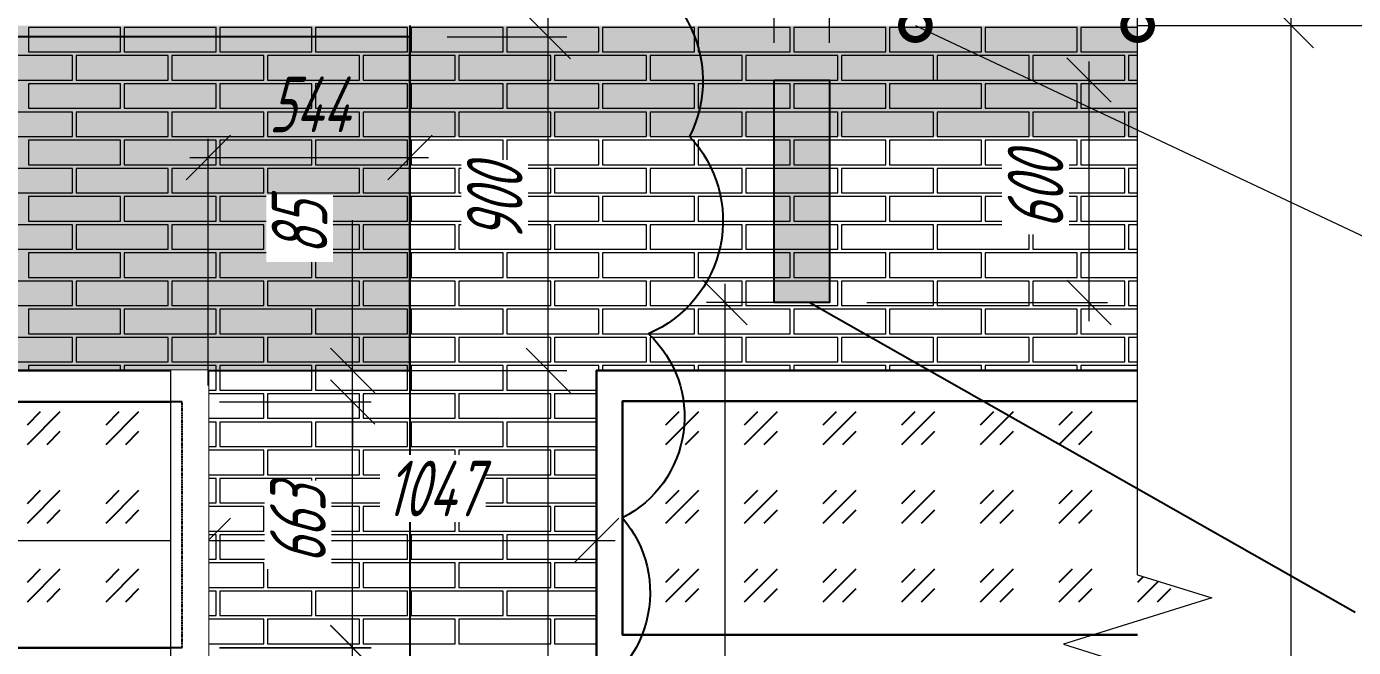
# Model space of a CAD drawing. Header units: millimetres. Extents: x -85477 to 745244, y -3684 to 128206.
# Drawn here: x 719309 to 722888, y 91730 to 93404 of the extents above; entities that cross this region are included whole.
import ezdxf
from ezdxf import colors
from ezdxf.entities.mleader import LeaderData, LeaderLine
from ezdxf.math import Vec2, Vec3

# ---------------------------------------------------------------- set-up
doc = ezdxf.new("R2010")
doc.units = ezdxf.units.MM
doc.set_wipeout_variables(frame=1)
doc.linetypes.add('HIDDEN2', pattern=[4.7625, 3.175, -1.5875])
doc.linetypes.add('JIS_02_0.7', pattern=[1.35, 0.75, -0.6])
for name, color, linetype, lineweight in [('РАЗМЕРЫ', 5, 'Continuous', 15), ('СТЕНЫ 01', 7, 'Continuous', 50), ('ТЕКСТ', 106, 'Continuous', 20)]:
    doc.layers.add(name, color=color, linetype=linetype, lineweight=lineweight)
doc.layers.add('ШТРИХОВКА', color=3, linetype='Continuous', transparency=0.5)
doc.styles.add('ism - 01', font='simplex.shx', dxfattribs={"width": 0.62, "oblique": 15, "height": 150})
doc.styles.add('ism - 02', font='simplex.shx', dxfattribs={"width": 0.8, "oblique": 15, "height": 150})
doc.dimstyles.new('ism - 01', dxfattribs={"dimtxt": 150, "dimasz": 120, "dimexe": 50, "dimexo": 100, "dimgap": 65, "dimtad": 1, "dimdec": 0, "dimtxsty": 'ism - 01', "dimblk": 'OBLIQUE', "dimcen": 0, "dimdle": 50, "dimadec": 0, "dimazin": 0, "dimtfac": 1, "dimtdec": 0, "dimtmove": 0, "dimatfit": 3, "dimldrblk": 'OBLIQUE', "dimfxl": 1, "dimlwd": -1, "dimlwe": -1, "dimarcsym": 0})
doc.dimstyles.new('ism - 02', dxfattribs={"dimtxt": 150, "dimasz": 120, "dimexe": 50, "dimexo": 100, "dimgap": 65, "dimtad": 1, "dimdec": 0, "dimtxsty": 'ism - 01', "dimblk": 'OBLIQUE', "dimcen": 0, "dimdle": 50, "dimadec": 0, "dimazin": 0, "dimtfac": 1, "dimtdec": 0, "dimtmove": 1, "dimatfit": 3, "dimldrblk": 'OBLIQUE', "dimfxl": 1, "dimlwd": -1, "dimlwe": -1, "dimarcsym": 0})

# ---------------------------------------------------------------- blocks, each defined once
blk = doc.blocks.new('*U485')
at = {"layer": 'РАЗМЕРЫ', "color": 0, "ltscale": 100}
for p, q in [((0, -2700.2), (0, 200)), ((0, -2700.2), (200, -2762.7)), ((200, -2762.7), (-200, -2887.7)), ((-200, -2887.7), (0, -2950.2))]:
    blk.add_line(p, q, dxfattribs=at)
blk = doc.blocks.new('_DotSmall')
at = {"color": 0, "linetype": 'ByBlock', "const_width": 0.5}
blk.add_lwpolyline([(-0.0625, 0, 1), (0.0625, 0, 1)], format="xyb", close=True, dxfattribs=at)
blk = doc.blocks.new('_Oblique')
at = {"color": 0, "lineweight": -2}
blk.add_line((-0.5, -0.5), (0.5, 0.5), dxfattribs=at)
blk = doc.blocks.new('*D324')
at = {"layer": 'Defpoints', "color": 0}
for p in [(717649.5, 92477), (719799.5, 92477), (719799.5, 92018.5)]:
    blk.add_point(p, dxfattribs=at)
at = {"layer": 'РАЗМЕРЫ', "color": 0}
for p, q in [((717649.5, 92377), (717649.5, 91968.5)), ((719799.5, 92377), (719799.5, 91968.5)), ((717599.5, 92018.5), (719849.5, 92018.5))]:
    blk.add_line(p, q, dxfattribs=at)
at = {"layer": 'РАЗМЕРЫ', "color": 0, "xscale": 120, "yscale": 120, "zscale": 120, "rotation": 180}
blk.add_blockref('_Oblique', (717649.5, 92018.5), dxfattribs=at)
at = {"layer": 'РАЗМЕРЫ', "color": 0, "xscale": 120, "yscale": 120, "zscale": 120}
blk.add_blockref('_Oblique', (719799.5, 92018.5), dxfattribs=at)
at = {"layer": 'РАЗМЕРЫ', "color": 0, "insert": (718724.5, 92167.4), "char_height": 150, "attachment_point": 5, "style": 'ism - 01', "bg_fill": 3, "box_fill_scale": 1.1, "bg_fill_color": 256, "bg_fill_true_color": 13158600, "bg_fill_transparency": 0}
blk.add_mtext('2150', dxfattribs=at)
blk = doc.blocks.new('*D325')
at = {"layer": 'Defpoints', "color": 0}
for p in [(719799.5, 92477), (720846.5, 92477), (720846.5, 92018.5)]:
    blk.add_point(p, dxfattribs=at)
at = {"layer": 'РАЗМЕРЫ', "color": 0}
for p, q in [((719799.5, 92377), (719799.5, 91968.5)), ((720846.5, 92377), (720846.5, 91968.5)), ((719749.5, 92018.5), (720896.5, 92018.5))]:
    blk.add_line(p, q, dxfattribs=at)
at = {"layer": 'РАЗМЕРЫ', "color": 0, "xscale": 120, "yscale": 120, "zscale": 120, "rotation": 180}
blk.add_blockref('_Oblique', (719799.5, 92018.5), dxfattribs=at)
at = {"layer": 'РАЗМЕРЫ', "color": 0, "xscale": 120, "yscale": 120, "zscale": 120}
blk.add_blockref('_Oblique', (720846.5, 92018.5), dxfattribs=at)
at = {"layer": 'РАЗМЕРЫ', "color": 0, "insert": (720405.1, 92158.5), "char_height": 150, "attachment_point": 5, "style": 'ism - 01', "bg_fill": 3, "box_fill_scale": 1.1, "bg_fill_color": 256, "bg_fill_true_color": 13158600, "bg_fill_transparency": 0}
blk.add_mtext('1047', dxfattribs=at)
blk = doc.blocks.new('*D328')
at = {"layer": 'Defpoints', "color": 0}
for p in [(719799.5, 92477), (720716.4, 92477), (719984.9, 89460)]:
    blk.add_point(p, dxfattribs=at)
at = {"layer": 'РАЗМЕРЫ', "color": 0}
for p, q in [((720716.4, 89410), (720716.4, 92527)), ((719899.5, 92477), (720766.4, 92477)), ((720084.9, 89460), (720766.4, 89460))]:
    blk.add_line(p, q, dxfattribs=at)
at = {"layer": 'РАЗМЕРЫ', "color": 0, "xscale": 120, "yscale": 120, "zscale": 120}
for p, rotation in [((720716.4, 92477), 90), ((720716.4, 89460), 270)]:
    blk.add_blockref('_Oblique', p, dxfattribs=dict(at, rotation=rotation))
at = {"layer": 'РАЗМЕРЫ', "color": 0, "insert": (720573.2, 90968.5), "char_height": 150, "attachment_point": 5, "rotation": 90, "style": 'ism - 01', "bg_fill": 3, "box_fill_scale": 1.1, "bg_fill_color": 256, "bg_fill_true_color": 13158600, "bg_fill_transparency": 0}
blk.add_mtext('3017', dxfattribs=at)
blk = doc.blocks.new('*D477')
at = {"layer": 'Defpoints', "color": 0}
for p in [(719729.5, 91730), (720188.8, 91730), (719729.5, 91640)]:
    blk.add_point(p, dxfattribs=at)
at = {"layer": 'РАЗМЕРЫ', "color": 0, "linetype": 'Continuous'}
for p, q in [((720188.8, 91590), (720188.8, 91780)), ((719829.5, 91730), (720238.8, 91730)), ((719829.5, 91640), (720238.8, 91640))]:
    blk.add_line(p, q, dxfattribs=at)
at = {"layer": 'РАЗМЕРЫ', "color": 0, "xscale": 120, "yscale": 120, "zscale": 120}
for p, rotation in [((720188.8, 91730), 270), ((720188.8, 91640), 90)]:
    blk.add_blockref('_Oblique', p, dxfattribs=dict(at, rotation=rotation))
at = {"layer": 'РАЗМЕРЫ', "color": 0, "insert": (720048.3, 91495.4), "char_height": 150, "attachment_point": 5, "rotation": 90, "style": 'ism - 01', "bg_fill": 3, "box_fill_scale": 1.1, "bg_fill_color": 256, "bg_fill_true_color": 13158600, "bg_fill_transparency": 0}
blk.add_mtext('90', dxfattribs=at)
blk = doc.blocks.new('*D478')
at = {"layer": 'Defpoints', "color": 0}
for p in [(719729.5, 92392), (720188.8, 92392), (719729.5, 91729)]:
    blk.add_point(p, dxfattribs=at)
at = {"layer": 'РАЗМЕРЫ', "color": 0, "linetype": 'Continuous'}
for p, q in [((720188.8, 91679), (720188.8, 92442)), ((719829.5, 92392), (720238.8, 92392)), ((719829.5, 91729), (720238.8, 91729))]:
    blk.add_line(p, q, dxfattribs=at)
at = {"layer": 'РАЗМЕРЫ', "color": 0, "xscale": 120, "yscale": 120, "zscale": 120}
for p, rotation in [((720188.8, 92392), 90), ((720188.8, 91729), 270)]:
    blk.add_blockref('_Oblique', p, dxfattribs=dict(at, rotation=rotation))
at = {"layer": 'РАЗМЕРЫ', "color": 0, "insert": (720041.3, 92060.5), "char_height": 150, "attachment_point": 5, "rotation": 90, "style": 'ism - 01', "bg_fill": 3, "box_fill_scale": 1.1, "bg_fill_color": 256, "bg_fill_true_color": 13158600, "bg_fill_transparency": 0}
blk.add_mtext('663', dxfattribs=at)
blk = doc.blocks.new('*D479')
at = {"layer": 'Defpoints', "color": 0}
for p in [(719799.5, 92477), (720188.8, 92477), (719729.5, 92392)]:
    blk.add_point(p, dxfattribs=at)
at = {"layer": 'РАЗМЕРЫ', "color": 0, "linetype": 'Continuous'}
for p, q in [((720188.8, 92477), (720188.8, 92882.6)), ((719899.5, 92477), (720238.8, 92477)), ((720188.8, 92392), (720188.8, 92477)), ((719829.5, 92392), (720238.8, 92392)), ((720188.8, 92392), (720188.8, 92272))]:
    blk.add_line(p, q, dxfattribs=at)
at = {"layer": 'РАЗМЕРЫ', "color": 0, "xscale": 120, "yscale": 120, "zscale": 120}
for p, rotation in [((720188.8, 92477), 270), ((720188.8, 92392), 90)]:
    blk.add_blockref('_Oblique', p, dxfattribs=dict(at, rotation=rotation))
at = {"layer": 'РАЗМЕРЫ', "color": 0, "insert": (720045.7, 92859.8), "char_height": 150, "attachment_point": 5, "rotation": 90, "style": 'ism - 01', "bg_fill": 3, "box_fill_scale": 1.1, "bg_fill_color": 256, "bg_fill_true_color": 13158600, "bg_fill_transparency": 0}
blk.add_mtext('85', dxfattribs=at)
blk = doc.blocks.new('*D486')
at = {"layer": 'Defpoints', "color": 0}
for p in [(722305.7, 93407), (722720.2, 93407), (722305.7, 89460)]:
    blk.add_point(p, dxfattribs=at)
at = {"layer": 'РАЗМЕРЫ', "color": 0, "linetype": 'Continuous'}
for p, q in [((722720.2, 89410), (722720.2, 93457)), ((722405.7, 93407), (722770.2, 93407)), ((722405.7, 89460), (722770.2, 89460))]:
    blk.add_line(p, q, dxfattribs=at)
at = {"layer": 'РАЗМЕРЫ', "color": 0, "xscale": 120, "yscale": 120, "zscale": 120}
for p, rotation in [((722720.2, 93407), 90), ((722720.2, 89460), 270)]:
    blk.add_blockref('_Oblique', p, dxfattribs=dict(at, rotation=rotation))
at = {"layer": 'РАЗМЕРЫ', "color": 0, "insert": (722575.9, 91433.5), "char_height": 150, "attachment_point": 5, "rotation": 90, "style": 'ism - 01'}
blk.add_mtext('3947', dxfattribs=at)
blk = doc.blocks.new('*D520')
at = {"layer": 'Defpoints', "color": 0}
for p in [(720343.4, 93377), (720716.4, 93377), (720343.4, 92477)]:
    blk.add_point(p, dxfattribs=at)
at = {"layer": 'РАЗМЕРЫ', "color": 0, "linetype": 'Continuous'}
for p, q in [((720716.4, 92427), (720716.4, 93427)), ((720443.4, 93377), (720766.4, 93377)), ((720443.4, 92477), (720766.4, 92477))]:
    blk.add_line(p, q, dxfattribs=at)
at = {"layer": 'РАЗМЕРЫ', "color": 0, "xscale": 120, "yscale": 120, "zscale": 120}
for p, rotation in [((720716.4, 93377), 90), ((720716.4, 92477), 270)]:
    blk.add_blockref('_Oblique', p, dxfattribs=dict(at, rotation=rotation))
at = {"layer": 'РАЗМЕРЫ', "color": 0, "insert": (720572, 92927), "char_height": 150, "attachment_point": 5, "rotation": 90, "style": 'ism - 01', "bg_fill": 3, "box_fill_scale": 1.1, "bg_fill_color": 256, "bg_fill_true_color": 13158600, "bg_fill_transparency": 0}
blk.add_mtext('900', dxfattribs=at)
blk = doc.blocks.new('*D1036')
at = {"layer": 'Defpoints', "color": 0}
for p in [(721475.2, 93537.5), (721325.2, 93260.1), (721475.2, 93260.1)]:
    blk.add_point(p, dxfattribs=at)
at = {"layer": 'РАЗМЕРЫ', "color": 0}
for p, q in [((721325.2, 93360.1), (721325.2, 93587.5)), ((721475.2, 93360.1), (721475.2, 93587.5)), ((721275.2, 93537.5), (721475.2, 93537.5)), ((721475.2, 93537.5), (721925.8, 93537.5))]:
    blk.add_line(p, q, dxfattribs=at)
at = {"layer": 'РАЗМЕРЫ', "color": 0, "xscale": 120, "yscale": 120, "zscale": 120, "rotation": 180}
blk.add_blockref('_Oblique', (721325.2, 93537.5), dxfattribs=at)
at = {"layer": 'РАЗМЕРЫ', "color": 0, "xscale": 120, "yscale": 120, "zscale": 120}
blk.add_blockref('_Oblique', (721475.2, 93537.5), dxfattribs=at)
at = {"layer": 'РАЗМЕРЫ', "color": 0, "insert": (721760.5, 93680.6), "char_height": 150, "attachment_point": 5, "style": 'ism - 01'}
blk.add_mtext('150', dxfattribs=at)
blk = doc.blocks.new('*D1043')
at = {"layer": 'Defpoints', "color": 0}
for p in [(721193, 92660.1), (721475.2, 92660.1), (720599.5, 89460)]:
    blk.add_point(p, dxfattribs=at)
at = {"layer": 'РАЗМЕРЫ', "color": 0}
for p, q in [((721193, 89410), (721193, 92710.1)), ((721375.2, 92660.1), (721143, 92660.1)), ((720699.5, 89460), (721243, 89460))]:
    blk.add_line(p, q, dxfattribs=at)
at = {"layer": 'РАЗМЕРЫ', "color": 0, "xscale": 120, "yscale": 120, "zscale": 120}
for p, rotation in [((721193, 92660.1), 90), ((721193, 89460), 270)]:
    blk.add_blockref('_Oblique', p, dxfattribs=dict(at, rotation=rotation))
at = {"layer": 'РАЗМЕРЫ', "color": 0, "insert": (721044.1, 91060), "char_height": 150, "attachment_point": 5, "rotation": 90, "style": 'ism - 01'}
blk.add_mtext('3200', dxfattribs=at)
blk = doc.blocks.new('*D1045')
at = {"layer": 'Defpoints', "color": 0}
for p in [(721475.2, 93260.1), (722174.8, 93260.1), (721475.2, 92660.1)]:
    blk.add_point(p, dxfattribs=at)
at = {"layer": 'РАЗМЕРЫ', "color": 0}
for p, q in [((722174.8, 92610.1), (722174.8, 93310.1)), ((721575.2, 93260.1), (722224.8, 93260.1)), ((721575.2, 92660.1), (722224.8, 92660.1))]:
    blk.add_line(p, q, dxfattribs=at)
at = {"layer": 'РАЗМЕРЫ', "color": 0, "xscale": 120, "yscale": 120, "zscale": 120}
for p, rotation in [((722174.8, 93260.1), 90), ((722174.8, 92660.1), 270)]:
    blk.add_blockref('_Oblique', p, dxfattribs=dict(at, rotation=rotation))
at = {"layer": 'РАЗМЕРЫ', "color": 0, "insert": (722030.4, 92960.1), "char_height": 150, "attachment_point": 5, "rotation": 90, "style": 'ism - 01', "bg_fill": 3, "box_fill_scale": 1.1, "bg_fill_color": 256, "bg_fill_true_color": 13158600, "bg_fill_transparency": 0}
blk.add_mtext('600', dxfattribs=at)
blk = doc.blocks.new('*D1143')
at = {"layer": 'Defpoints', "color": 0}
for p in [(720343.4, 93051.3), (720343.4, 92523.2), (719799.5, 92336.8)]:
    blk.add_point(p, dxfattribs=at)
at = {"layer": 'РАЗМЕРЫ', "color": 0}
for p, q in [((719799.5, 92436.8), (719799.5, 93101.3)), ((720343.4, 92623.2), (720343.4, 93101.3)), ((719749.5, 93051.3), (720393.4, 93051.3))]:
    blk.add_line(p, q, dxfattribs=at)
at = {"layer": 'РАЗМЕРЫ', "color": 0, "xscale": 120, "yscale": 120, "zscale": 120, "rotation": 180}
blk.add_blockref('_Oblique', (719799.5, 93051.3), dxfattribs=at)
at = {"layer": 'РАЗМЕРЫ', "color": 0, "xscale": 120, "yscale": 120, "zscale": 120}
blk.add_blockref('_Oblique', (720343.4, 93051.3), dxfattribs=at)
at = {"layer": 'РАЗМЕРЫ', "color": 0, "insert": (720071.4, 93194.4), "char_height": 150, "attachment_point": 5, "style": 'ism - 01'}
blk.add_mtext('544', dxfattribs=at)

msp = doc.modelspace()

# ---------------------------------------------------------------- hatches: boundary and pattern name
msp.add_hatch(color=0).paths.add_polyline_path([(721325.2, 93260.1), (721475.2, 93260.1), (721475.2, 92660.1), (721325.2, 92660.1)])
at = {"layer": 'ШТРИХОВКА', "transparency": 33554483}
h = msp.add_hatch(color=256, dxfattribs=at)
h.dxf.hatch_style = 1
h.paths.add_polyline_path([(709457.6, 93407), (710189.6, 93107.4), (722305.7, 93107.4), (722305.7, 93407)])
at = {"layer": 'ШТРИХОВКА', "transparency": 33554534}
h = msp.add_hatch(color=2, dxfattribs=at)
h.dxf.hatch_style = 1
h.paths.add_polyline_path([(720343.4, 93377), (709894.5, 93377), (709894.5, 92477), (720343.4, 92477)])
at = {"layer": 'ШТРИХОВКА', "transparency": 33554508}
h = msp.add_hatch(dxfattribs=at)
h.set_pattern_fill('GOST_GLASS', color=4, scale=25)
h.set_pattern_definition([(45, (62975, 1e-11), (212.132034, 0), [125, -175]), (45, (63028.03, 1e-11), (212.132034, 0), [50, -250]), (45, (62975, 53.03), (212.132034, 0), [50, -250])])
h.paths.add_polyline_path([(719729.5, 91640), (719329.5, 91640), (719329.5, 89595), (719729.5, 89595)])
h.paths.add_polyline_path([(717729.8, 92392), (719729.5, 92392), (719729.5, 91729), (717729.8, 91729)])
h.paths.add_polyline_path([(719119.4, 91560), (718859.4, 91560), (718859.4, 90374), (719119.4, 90374)])
h.paths.add_polyline_path([(717834.6, 91569), (718664.4, 91569), (718664.4, 90374), (717834.6, 90374)])
h = msp.add_hatch(dxfattribs=at)
h.set_pattern_fill('GOST_GLASS', color=4, scale=25)
h.set_pattern_definition([(45, (63000, 1e-11), (212.132034, 0), [125, -175]), (45, (63053.03, 1e-11), (212.132034, 0), [50, -250]), (45, (63000, 53.03), (212.132034, 0), [50, -250])])
h.paths.add_polyline_path([(722188.1, 91764.4), (722505.7, 91863.6), (722305.7, 91926.1), (722305.7, 92394), (720916.5, 92394), (720916.5, 91764.4)])
h.paths.add_polyline_path([(721899, 91694.4), (720916.5, 91694.4), (720916.5, 89595), (721899, 89595)])
h.paths.add_polyline_path([(722305.7, 91676.1), (722247.2, 91694.4), (721969, 91694.4), (721969, 89595), (722305.7, 89595)])

# ---------------------------------------------------------------- linework, layer by layer
msp.add_lwpolyline([(721325.2, 93260.1), (721475.2, 93260.1), (721475.2, 92660.1), (721325.2, 92660.1)], close=True)
at = {"layer": 'РАЗМЕРЫ', "color": 9, "transparency": 33554559}
for points in [[(719314.5, 93335.9), (719562.5, 93335.9), (719562.5, 93401.9), (719314.5, 93401.9)], [(719572.5, 93335.9), (719820.5, 93335.9), (719820.5, 93401.9), (719572.5, 93401.9)], [(719830.5, 93335.9), (720078.5, 93335.9), (720078.5, 93401.9), (719830.5, 93401.9)], [(720088.5, 93335.9), (720336.5, 93335.9), (720336.5, 93401.9), (720088.5, 93401.9)], [(720346.5, 93335.9), (720594.5, 93335.9), (720594.5, 93401.9), (720346.5, 93401.9)], [(720604.5, 93335.9), (720852.5, 93335.9), (720852.5, 93401.9), (720604.5, 93401.9)], [(720862.5, 93335.9), (721110.5, 93335.9), (721110.5, 93401.9), (720862.5, 93401.9)], [(721120.5, 93335.9), (721368.5, 93335.9), (721368.5, 93401.9), (721120.5, 93401.9)], [(721378.5, 93335.9), (721626.5, 93335.9), (721626.5, 93401.9), (721378.5, 93401.9)], [(721636.5, 93335.9), (721884.5, 93335.9), (721884.5, 93401.9), (721636.5, 93401.9)], [(721894.5, 93335.9), (722142.5, 93335.9), (722142.5, 93401.9), (721894.5, 93401.9)], [(719185.5, 93259.9), (719433.5, 93259.9), (719433.5, 93325.9), (719185.5, 93325.9)], [(719443.5, 93259.9), (719691.5, 93259.9), (719691.5, 93325.9), (719443.5, 93325.9)], [(719701.5, 93259.9), (719949.5, 93259.9), (719949.5, 93325.9), (719701.5, 93325.9)], [(719959.5, 93259.9), (720207.5, 93259.9), (720207.5, 93325.9), (719959.5, 93325.9)], [(720217.5, 93259.9), (720465.5, 93259.9), (720465.5, 93325.9), (720217.5, 93325.9)], [(720475.5, 93259.9), (720723.5, 93259.9), (720723.5, 93325.9), (720475.5, 93325.9)], [(720733.5, 93259.9), (720981.5, 93259.9), (720981.5, 93325.9), (720733.5, 93325.9)], [(720991.5, 93259.9), (721239.5, 93259.9), (721239.5, 93325.9), (720991.5, 93325.9)], [(721249.5, 93259.9), (721497.5, 93259.9), (721497.5, 93325.9), (721249.5, 93325.9)], [(721507.5, 93259.9), (721755.5, 93259.9), (721755.5, 93325.9), (721507.5, 93325.9)], [(721765.5, 93259.9), (722013.5, 93259.9), (722013.5, 93325.9), (721765.5, 93325.9)], [(722023.5, 93259.9), (722271.5, 93259.9), (722271.5, 93325.9), (722023.5, 93325.9)], [(719314.5, 93183.9), (719562.5, 93183.9), (719562.5, 93249.9), (719314.5, 93249.9)], [(719572.5, 93183.9), (719820.5, 93183.9), (719820.5, 93249.9), (719572.5, 93249.9)], [(719830.5, 93183.9), (720078.5, 93183.9), (720078.5, 93249.9), (719830.5, 93249.9)], [(720088.5, 93183.9), (720336.5, 93183.9), (720336.5, 93249.9), (720088.5, 93249.9)], [(720346.5, 93183.9), (720594.5, 93183.9), (720594.5, 93249.9), (720346.5, 93249.9)], [(720604.5, 93183.9), (720852.5, 93183.9), (720852.5, 93249.9), (720604.5, 93249.9)], [(720862.5, 93183.9), (721110.5, 93183.9), (721110.5, 93249.9), (720862.5, 93249.9)], [(721120.5, 93183.9), (721368.5, 93183.9), (721368.5, 93249.9), (721120.5, 93249.9)], [(721378.5, 93183.9), (721626.5, 93183.9), (721626.5, 93249.9), (721378.5, 93249.9)], [(721636.5, 93183.9), (721884.5, 93183.9), (721884.5, 93249.9), (721636.5, 93249.9)], [(721894.5, 93183.9), (722142.5, 93183.9), (722142.5, 93249.9), (721894.5, 93249.9)], [(719185.5, 93107.9), (719433.5, 93107.9), (719433.5, 93173.9), (719185.5, 93173.9)], [(719443.5, 93107.9), (719691.5, 93107.9), (719691.5, 93173.9), (719443.5, 93173.9)], [(719701.5, 93107.9), (719949.5, 93107.9), (719949.5, 93173.9), (719701.5, 93173.9)], [(719959.5, 93107.9), (720207.5, 93107.9), (720207.5, 93173.9), (719959.5, 93173.9)], [(720217.5, 93107.9), (720465.5, 93107.9), (720465.5, 93173.9), (720217.5, 93173.9)], [(720475.5, 93107.9), (720723.5, 93107.9), (720723.5, 93173.9), (720475.5, 93173.9)], [(720733.5, 93107.9), (720981.5, 93107.9), (720981.5, 93173.9), (720733.5, 93173.9)], [(720991.5, 93107.9), (721239.5, 93107.9), (721239.5, 93173.9), (720991.5, 93173.9)], [(721249.5, 93107.9), (721497.5, 93107.9), (721497.5, 93173.9), (721249.5, 93173.9)], [(721507.5, 93107.9), (721755.5, 93107.9), (721755.5, 93173.9), (721507.5, 93173.9)], [(721765.5, 93107.9), (722013.5, 93107.9), (722013.5, 93173.9), (721765.5, 93173.9)], [(722023.5, 93107.9), (722271.5, 93107.9), (722271.5, 93173.9), (722023.5, 93173.9)], [(719314.5, 93031.9), (719562.5, 93031.9), (719562.5, 93097.9), (719314.5, 93097.9)], [(719572.5, 93031.9), (719820.5, 93031.9), (719820.5, 93097.9), (719572.5, 93097.9)], [(719830.5, 93031.9), (720078.5, 93031.9), (720078.5, 93097.9), (719830.5, 93097.9)], [(720088.5, 93031.9), (720336.5, 93031.9), (720336.5, 93097.9), (720088.5, 93097.9)], [(720346.5, 93031.9), (720594.5, 93031.9), (720594.5, 93097.9), (720346.5, 93097.9)], [(720604.5, 93031.9), (720852.5, 93031.9), (720852.5, 93097.9), (720604.5, 93097.9)], [(720862.5, 93031.9), (721110.5, 93031.9), (721110.5, 93097.9), (720862.5, 93097.9)], [(721120.5, 93031.9), (721368.5, 93031.9), (721368.5, 93097.9), (721120.5, 93097.9)], [(721378.5, 93031.9), (721626.5, 93031.9), (721626.5, 93097.9), (721378.5, 93097.9)], [(721636.5, 93031.9), (721884.5, 93031.9), (721884.5, 93097.9), (721636.5, 93097.9)], [(721894.5, 93031.9), (722142.5, 93031.9), (722142.5, 93097.9), (721894.5, 93097.9)], [(719185.5, 92955.9), (719433.5, 92955.9), (719433.5, 93021.9), (719185.5, 93021.9)], [(719443.5, 92955.9), (719691.5, 92955.9), (719691.5, 93021.9), (719443.5, 93021.9)], [(719701.5, 92955.9), (719949.5, 92955.9), (719949.5, 93021.9), (719701.5, 93021.9)], [(719959.5, 92955.9), (720207.5, 92955.9), (720207.5, 93021.9), (719959.5, 93021.9)], [(720217.5, 92955.9), (720465.5, 92955.9), (720465.5, 93021.9), (720217.5, 93021.9)], [(720475.5, 92955.9), (720723.5, 92955.9), (720723.5, 93021.9), (720475.5, 93021.9)], [(720733.5, 92955.9), (720981.5, 92955.9), (720981.5, 93021.9), (720733.5, 93021.9)], [(720991.5, 92955.9), (721239.5, 92955.9), (721239.5, 93021.9), (720991.5, 93021.9)], [(721249.5, 92955.9), (721497.5, 92955.9), (721497.5, 93021.9), (721249.5, 93021.9)], [(721507.5, 92955.9), (721755.5, 92955.9), (721755.5, 93021.9), (721507.5, 93021.9)], [(721765.5, 92955.9), (722013.5, 92955.9), (722013.5, 93021.9), (721765.5, 93021.9)], [(722023.5, 92955.9), (722271.5, 92955.9), (722271.5, 93021.9), (722023.5, 93021.9)], [(719314.5, 92879.9), (719562.5, 92879.9), (719562.5, 92945.9), (719314.5, 92945.9)], [(719572.5, 92879.9), (719820.5, 92879.9), (719820.5, 92945.9), (719572.5, 92945.9)], [(719830.5, 92879.9), (720078.5, 92879.9), (720078.5, 92945.9), (719830.5, 92945.9)], [(720088.5, 92879.9), (720336.5, 92879.9), (720336.5, 92945.9), (720088.5, 92945.9)], [(720346.5, 92879.9), (720594.5, 92879.9), (720594.5, 92945.9), (720346.5, 92945.9)], [(720604.5, 92879.9), (720852.5, 92879.9), (720852.5, 92945.9), (720604.5, 92945.9)], [(720862.5, 92879.9), (721110.5, 92879.9), (721110.5, 92945.9), (720862.5, 92945.9)], [(721120.5, 92879.9), (721368.5, 92879.9), (721368.5, 92945.9), (721120.5, 92945.9)], [(721378.5, 92879.9), (721626.5, 92879.9), (721626.5, 92945.9), (721378.5, 92945.9)], [(721636.5, 92879.9), (721884.5, 92879.9), (721884.5, 92945.9), (721636.5, 92945.9)], [(721894.5, 92879.9), (722142.5, 92879.9), (722142.5, 92945.9), (721894.5, 92945.9)], [(719185.5, 92803.9), (719433.5, 92803.9), (719433.5, 92869.9), (719185.5, 92869.9)], [(719443.5, 92803.9), (719691.5, 92803.9), (719691.5, 92869.9), (719443.5, 92869.9)], [(719701.5, 92803.9), (719949.5, 92803.9), (719949.5, 92869.9), (719701.5, 92869.9)], [(719959.5, 92803.9), (720207.5, 92803.9), (720207.5, 92869.9), (719959.5, 92869.9)], [(720217.5, 92803.9), (720465.5, 92803.9), (720465.5, 92869.9), (720217.5, 92869.9)], [(720475.5, 92803.9), (720723.5, 92803.9), (720723.5, 92869.9), (720475.5, 92869.9)], [(720733.5, 92803.9), (720981.5, 92803.9), (720981.5, 92869.9), (720733.5, 92869.9)], [(720991.5, 92803.9), (721239.5, 92803.9), (721239.5, 92869.9), (720991.5, 92869.9)], [(721249.5, 92803.9), (721497.5, 92803.9), (721497.5, 92869.9), (721249.5, 92869.9)], [(721507.5, 92803.9), (721755.5, 92803.9), (721755.5, 92869.9), (721507.5, 92869.9)], [(721765.5, 92803.9), (722013.5, 92803.9), (722013.5, 92869.9), (721765.5, 92869.9)], [(722023.5, 92803.9), (722271.5, 92803.9), (722271.5, 92869.9), (722023.5, 92869.9)], [(719314.5, 92727.9), (719562.5, 92727.9), (719562.5, 92793.9), (719314.5, 92793.9)], [(719572.5, 92727.9), (719820.5, 92727.9), (719820.5, 92793.9), (719572.5, 92793.9)], [(719830.5, 92727.9), (720078.5, 92727.9), (720078.5, 92793.9), (719830.5, 92793.9)], [(720088.5, 92727.9), (720336.5, 92727.9), (720336.5, 92793.9), (720088.5, 92793.9)], [(720346.5, 92727.9), (720594.5, 92727.9), (720594.5, 92793.9), (720346.5, 92793.9)], [(720604.5, 92727.9), (720852.5, 92727.9), (720852.5, 92793.9), (720604.5, 92793.9)], [(720862.5, 92727.9), (721110.5, 92727.9), (721110.5, 92793.9), (720862.5, 92793.9)], [(721120.5, 92727.9), (721368.5, 92727.9), (721368.5, 92793.9), (721120.5, 92793.9)], [(721378.5, 92727.9), (721626.5, 92727.9), (721626.5, 92793.9), (721378.5, 92793.9)], [(721636.5, 92727.9), (721884.5, 92727.9), (721884.5, 92793.9), (721636.5, 92793.9)], [(721894.5, 92727.9), (722142.5, 92727.9), (722142.5, 92793.9), (721894.5, 92793.9)], [(719185.5, 92651.9), (719433.5, 92651.9), (719433.5, 92717.9), (719185.5, 92717.9)], [(719443.5, 92651.9), (719691.5, 92651.9), (719691.5, 92717.9), (719443.5, 92717.9)], [(719701.5, 92651.9), (719949.5, 92651.9), (719949.5, 92717.9), (719701.5, 92717.9)], [(719959.5, 92651.9), (720207.5, 92651.9), (720207.5, 92717.9), (719959.5, 92717.9)], [(720217.5, 92651.9), (720465.5, 92651.9), (720465.5, 92717.9), (720217.5, 92717.9)], [(720475.5, 92651.9), (720723.5, 92651.9), (720723.5, 92717.9), (720475.5, 92717.9)], [(720733.5, 92651.9), (720981.5, 92651.9), (720981.5, 92717.9), (720733.5, 92717.9)], [(720991.5, 92651.9), (721239.5, 92651.9), (721239.5, 92717.9), (720991.5, 92717.9)], [(721249.5, 92651.9), (721497.5, 92651.9), (721497.5, 92717.9), (721249.5, 92717.9)], [(721507.5, 92651.9), (721755.5, 92651.9), (721755.5, 92717.9), (721507.5, 92717.9)], [(721765.5, 92651.9), (722013.5, 92651.9), (722013.5, 92717.9), (721765.5, 92717.9)], [(722023.5, 92651.9), (722271.5, 92651.9), (722271.5, 92717.9), (722023.5, 92717.9)], [(719314.5, 92575.9), (719562.5, 92575.9), (719562.5, 92641.9), (719314.5, 92641.9)], [(719572.5, 92575.9), (719820.5, 92575.9), (719820.5, 92641.9), (719572.5, 92641.9)], [(719830.5, 92575.9), (720078.5, 92575.9), (720078.5, 92641.9), (719830.5, 92641.9)], [(720088.5, 92575.9), (720336.5, 92575.9), (720336.5, 92641.9), (720088.5, 92641.9)], [(720346.5, 92575.9), (720594.5, 92575.9), (720594.5, 92641.9), (720346.5, 92641.9)], [(720604.5, 92575.9), (720852.5, 92575.9), (720852.5, 92641.9), (720604.5, 92641.9)], [(720862.5, 92575.9), (721110.5, 92575.9), (721110.5, 92641.9), (720862.5, 92641.9)], [(721120.5, 92575.9), (721368.5, 92575.9), (721368.5, 92641.9), (721120.5, 92641.9)], [(721378.5, 92575.9), (721626.5, 92575.9), (721626.5, 92641.9), (721378.5, 92641.9)], [(721636.5, 92575.9), (721884.5, 92575.9), (721884.5, 92641.9), (721636.5, 92641.9)], [(721894.5, 92575.9), (722142.5, 92575.9), (722142.5, 92641.9), (721894.5, 92641.9)], [(719185.5, 92499.9), (719433.5, 92499.9), (719433.5, 92565.9), (719185.5, 92565.9)], [(719443.5, 92499.9), (719691.5, 92499.9), (719691.5, 92565.9), (719443.5, 92565.9)], [(719701.5, 92499.9), (719949.5, 92499.9), (719949.5, 92565.9), (719701.5, 92565.9)], [(719959.5, 92499.9), (720207.5, 92499.9), (720207.5, 92565.9), (719959.5, 92565.9)], [(720217.5, 92499.9), (720465.5, 92499.9), (720465.5, 92565.9), (720217.5, 92565.9)], [(720475.5, 92499.9), (720723.5, 92499.9), (720723.5, 92565.9), (720475.5, 92565.9)], [(720733.5, 92499.9), (720981.5, 92499.9), (720981.5, 92565.9), (720733.5, 92565.9)], [(720991.5, 92499.9), (721239.5, 92499.9), (721239.5, 92565.9), (720991.5, 92565.9)], [(721249.5, 92499.9), (721497.5, 92499.9), (721497.5, 92565.9), (721249.5, 92565.9)], [(721507.5, 92499.9), (721755.5, 92499.9), (721755.5, 92565.9), (721507.5, 92565.9)], [(721765.5, 92499.9), (722013.5, 92499.9), (722013.5, 92565.9), (721765.5, 92565.9)], [(722023.5, 92499.9), (722271.5, 92499.9), (722271.5, 92565.9), (722023.5, 92565.9)], [(719830.5, 92423.9), (720078.5, 92423.9), (720078.5, 92489.9), (719830.5, 92489.9)], [(720088.5, 92423.9), (720336.5, 92423.9), (720336.5, 92489.9), (720088.5, 92489.9)], [(720346.5, 92423.9), (720594.5, 92423.9), (720594.5, 92489.9), (720346.5, 92489.9)], [(719959.5, 92347.9), (720207.5, 92347.9), (720207.5, 92413.9), (719959.5, 92413.9)], [(720217.5, 92347.9), (720465.5, 92347.9), (720465.5, 92413.9), (720217.5, 92413.9)], [(720475.5, 92347.9), (720723.5, 92347.9), (720723.5, 92413.9), (720475.5, 92413.9)], [(719830.5, 92271.9), (720078.5, 92271.9), (720078.5, 92337.9), (719830.5, 92337.9)], [(720088.5, 92271.9), (720336.5, 92271.9), (720336.5, 92337.9), (720088.5, 92337.9)], [(720346.5, 92271.9), (720594.5, 92271.9), (720594.5, 92337.9), (720346.5, 92337.9)], [(719959.5, 92195.9), (720207.5, 92195.9), (720207.5, 92261.9), (719959.5, 92261.9)], [(720217.5, 92195.9), (720465.5, 92195.9), (720465.5, 92261.9), (720217.5, 92261.9)], [(720475.5, 92195.9), (720723.5, 92195.9), (720723.5, 92261.9), (720475.5, 92261.9)], [(719830.5, 92119.9), (720078.5, 92119.9), (720078.5, 92185.9), (719830.5, 92185.9)], [(720088.5, 92119.9), (720336.5, 92119.9), (720336.5, 92185.9), (720088.5, 92185.9)], [(720346.5, 92119.9), (720594.5, 92119.9), (720594.5, 92185.9), (720346.5, 92185.9)], [(719959.5, 92043.9), (720207.5, 92043.9), (720207.5, 92109.9), (719959.5, 92109.9)], [(720217.5, 92043.9), (720465.5, 92043.9), (720465.5, 92109.9), (720217.5, 92109.9)], [(720475.5, 92043.9), (720723.5, 92043.9), (720723.5, 92109.9), (720475.5, 92109.9)], [(719830.5, 91967.9), (720078.5, 91967.9), (720078.5, 92033.9), (719830.5, 92033.9)], [(720088.5, 91967.9), (720336.5, 91967.9), (720336.5, 92033.9), (720088.5, 92033.9)], [(720346.5, 91967.9), (720594.5, 91967.9), (720594.5, 92033.9), (720346.5, 92033.9)], [(719959.5, 91891.9), (720207.5, 91891.9), (720207.5, 91957.9), (719959.5, 91957.9)], [(720217.5, 91891.9), (720465.5, 91891.9), (720465.5, 91957.9), (720217.5, 91957.9)], [(720475.5, 91891.9), (720723.5, 91891.9), (720723.5, 91957.9), (720475.5, 91957.9)], [(719830.5, 91815.9), (720078.5, 91815.9), (720078.5, 91881.9), (719830.5, 91881.9)], [(720088.5, 91815.9), (720336.5, 91815.9), (720336.5, 91881.9), (720088.5, 91881.9)], [(720346.5, 91815.9), (720594.5, 91815.9), (720594.5, 91881.9), (720346.5, 91881.9)], [(719959.5, 91739.9), (720207.5, 91739.9), (720207.5, 91805.9), (719959.5, 91805.9)], [(720217.5, 91739.9), (720465.5, 91739.9), (720465.5, 91805.9), (720217.5, 91805.9)], [(720475.5, 91739.9), (720723.5, 91739.9), (720723.5, 91805.9), (720475.5, 91805.9)]]:
    msp.add_lwpolyline(points, close=True, dxfattribs=at)
for points in [[(722305.7, 93401.9), (722152.5, 93401.9), (722152.5, 93335.9), (722305.7, 93335.9)], [(722305.7, 93325.9), (722281.5, 93325.9), (722281.5, 93259.9), (722305.7, 93259.9)], [(722305.7, 93249.9), (722152.5, 93249.9), (722152.5, 93183.9), (722305.7, 93183.9)], [(722305.7, 93173.9), (722281.5, 93173.9), (722281.5, 93107.9), (722305.7, 93107.9)], [(722305.7, 93097.9), (722152.5, 93097.9), (722152.5, 93031.9), (722305.7, 93031.9)], [(722305.7, 93021.9), (722281.5, 93021.9), (722281.5, 92955.9), (722305.7, 92955.9)], [(722305.7, 92945.9), (722152.5, 92945.9), (722152.5, 92879.9), (722305.7, 92879.9)], [(722305.7, 92869.9), (722281.5, 92869.9), (722281.5, 92803.9), (722305.7, 92803.9)], [(722305.7, 92793.9), (722152.5, 92793.9), (722152.5, 92727.9), (722305.7, 92727.9)], [(722305.7, 92717.9), (722281.5, 92717.9), (722281.5, 92651.9), (722305.7, 92651.9)], [(722305.7, 92641.9), (722152.5, 92641.9), (722152.5, 92575.9), (722305.7, 92575.9)], [(722305.7, 92565.9), (722281.5, 92565.9), (722281.5, 92499.9), (722305.7, 92499.9)], [(719562.5, 92476.9), (719562.5, 92489.9), (719314.5, 92489.9), (719314.5, 92476.9)], [(719799.5, 92423.9), (719820.5, 92423.9), (719820.5, 92489.9), (719572.5, 92489.9), (719572.5, 92476.9)], [(720852.5, 92476.9), (720852.5, 92489.9), (720604.5, 92489.9), (720604.5, 92423.9), (720846.5, 92423.9)], [(721110.5, 92476.9), (721110.5, 92489.9), (720862.5, 92489.9), (720862.5, 92476.9)], [(721368.5, 92476.9), (721368.5, 92489.9), (721120.5, 92489.9), (721120.5, 92476.9)], [(721626.5, 92476.9), (721626.5, 92489.9), (721378.5, 92489.9), (721378.5, 92476.9)], [(721884.5, 92476.9), (721884.5, 92489.9), (721636.5, 92489.9), (721636.5, 92476.9)], [(722142.5, 92476.9), (722142.5, 92489.9), (721894.5, 92489.9), (721894.5, 92476.9)], [(722305.7, 92489.9), (722152.5, 92489.9), (722152.5, 92476.9)], [(719799.5, 92347.9), (719949.5, 92347.9), (719949.5, 92413.9), (719799.5, 92413.9)], [(720846.5, 92413.9), (720733.5, 92413.9), (720733.5, 92347.9), (720846.5, 92347.9)], [(719799.5, 92271.9), (719820.5, 92271.9), (719820.5, 92337.9), (719799.5, 92337.9)], [(720846.5, 92337.9), (720604.5, 92337.9), (720604.5, 92271.9), (720846.5, 92271.9)], [(719799.5, 92195.9), (719949.5, 92195.9), (719949.5, 92261.9), (719799.5, 92261.9)], [(720846.5, 92261.9), (720733.5, 92261.9), (720733.5, 92195.9), (720846.5, 92195.9)], [(719799.5, 92119.9), (719820.5, 92119.9), (719820.5, 92185.9), (719799.5, 92185.9)], [(720846.5, 92185.9), (720604.5, 92185.9), (720604.5, 92119.9), (720846.5, 92119.9)], [(719799.5, 92043.9), (719949.5, 92043.9), (719949.5, 92109.9), (719799.5, 92109.9)], [(720846.5, 92109.9), (720733.5, 92109.9), (720733.5, 92043.9), (720846.5, 92043.9)], [(719799.5, 91967.9), (719820.5, 91967.9), (719820.5, 92033.9), (719799.5, 92033.9)], [(720846.5, 92033.9), (720604.5, 92033.9), (720604.5, 91967.9), (720846.5, 91967.9)], [(719799.5, 91891.9), (719949.5, 91891.9), (719949.5, 91957.9), (719799.5, 91957.9)], [(720846.5, 91957.9), (720733.5, 91957.9), (720733.5, 91891.9), (720846.5, 91891.9)], [(719799.5, 91815.9), (719820.5, 91815.9), (719820.5, 91881.9), (719799.5, 91881.9)], [(720846.5, 91881.9), (720604.5, 91881.9), (720604.5, 91815.9), (720846.5, 91815.9)], [(719799.5, 91739.9), (719949.5, 91739.9), (719949.5, 91805.9), (719799.5, 91805.9)], [(720846.5, 91805.9), (720733.5, 91805.9), (720733.5, 91739.9), (720846.5, 91739.9)]]:
    msp.add_lwpolyline(points, dxfattribs=at)
at = {"layer": 'СТЕНЫ 01', "linetype": 'HIDDEN2', "lineweight": -3, "ltscale": 0.5}
msp.add_lwpolyline([(720343.4, 93407), (720343.4, 89460)], dxfattribs=at)
at = {"layer": 'СТЕНЫ 01', "lineweight": 30}
for points in [[(717649.5, 89525), (719799.5, 89525), (719799.5, 92477), (717649.5, 92477)], [(717754.8, 92392), (719729.5, 92392), (719729.5, 91729), (717754.8, 91729)]]:
    msp.add_lwpolyline(points, close=True, dxfattribs=at)
for points in [[(722305.7, 92477), (720846.5, 92477), (720846.5, 89525), (722305.7, 89525)], [(722305.7, 91764.4), (720916.5, 91764.4), (720916.5, 92394), (722305.7, 92394)]]:
    msp.add_lwpolyline(points, dxfattribs=at)

# ---------------------------------------------------------------- block references
at = {"layer": 'РАЗМЕРЫ', "color": 0}
msp.add_blockref('*U485', (722305.7, 94626.3), dxfattribs=at)

# ---------------------------------------------------------------- next in the draw order: dimensions: what is measured, and where the dimension line sits
at = {"layer": 'РАЗМЕРЫ'}
dim = msp.add_linear_dim(base=(719799.5, 92018.5), p1=(717649.5, 92477), p2=(719799.5, 92477), dimstyle='ism - 01', override={"dimtfill": 1}, dxfattribs=at)
dim.commit()
dim.dimension.update_dxf_attribs({"geometry": '*D324', "text_midpoint": (718724.5, 92167.4)})

# ---------------------------------------------------------------- next in the draw order: leaders
at = {"layer": 'ТЕКСТ', "color": 0}
ml = msp.add_multileader_mtext('Standard', dxfattribs=at)
ml.set_content('Отметка низа балконов', style='ism - 02')
ml.set_leader_properties(linetype='ByLayer', lineweight=-1)
ml.set_arrow_properties(name='DOTSMALL')
ml.build(insert=Vec2(0, 0))
ml.multileader.update_dxf_attribs({"text_left_attachment_type": 6, "text_right_attachment_type": 6, "arrow_head_size": 150})
ctx = ml.context
ctx.base_point, ctx.char_height, ctx.arrow_head_size, ctx.plane_origin = Vec3(723122.1, 93407), 150, 150, Vec3(722829.7, 92518.5)
ctx.left_attachment, ctx.right_attachment, ctx.text_align_type = 6, 6, 1
notes = []
notes.append((ctx, [(0, (1, 1, 0), (722996.4, 93407), (1, 0), 125.7, [(0, [(722305.7, 93407)], 0, [])])]))
ctx.mtext.insert, ctx.mtext.alignment, ctx.mtext.flow_direction = Vec3(724279.3, 93587), 2, 5
ctx.mtext.has_bg_fill, ctx.mtext.bg_color, ctx.mtext.bg_scale_factor, ctx.mtext.bg_transparency, ctx.mtext.use_window_bg_color = 1, -1073741824, 1.1, 0, 1
for ctx, leaders in notes:
    for number, flags, end, landing, length, lines in leaders:
        leader = LeaderData()
        leader.index, (leader.has_last_leader_line, leader.has_dogleg_vector, leader.attachment_direction) = number, flags
        leader.last_leader_point, leader.dogleg_vector, leader.dogleg_length = Vec3(end), Vec3(landing), length
        for number, points, colour, breaks in lines:
            line = LeaderLine()
            line.index, line.vertices, line.color, line.breaks = number, Vec3.list(points), colors.encode_raw_color(colour), breaks
            leader.lines.append(line)
        ctx.leaders.append(leader)

# ---------------------------------------------------------------- next in the draw order: dimensions: what is measured, and where the dimension line sits
at = {"layer": 'РАЗМЕРЫ'}
dim = msp.add_linear_dim(base=(720846.5, 92018.5), p1=(719799.5, 92477), p2=(720846.5, 92477), dimstyle='ism - 01', override={"dimtfill": 1}, dxfattribs=at)
dim.commit()
dim.dimension.update_dxf_attribs({"geometry": '*D325', "text_midpoint": (720405.1, 92018.5), "dimtype": 160})

# ---------------------------------------------------------------- next in the draw order: leaders
at = {"layer": 'ТЕКСТ', "color": 0}
ml = msp.add_multileader_mtext('Standard', dxfattribs=at)
ml.set_content('Глубина выступа \\Pбалконов 1450мм', style='ism - 02')
ml.set_leader_properties(linetype='ByLayer', lineweight=-1)
ml.set_arrow_properties(name='DOTSMALL')
ml.build(insert=Vec2(0, 0))
ml.multileader.update_dxf_attribs({"text_left_attachment_type": 6, "text_right_attachment_type": 6, "arrow_head_size": 150})
ctx = ml.context
ctx.base_point, ctx.char_height, ctx.arrow_head_size, ctx.plane_origin = Vec3(723219.6, 92754), 150, 150, Vec3(722829.7, 92047.4)
ctx.left_attachment, ctx.right_attachment, ctx.text_align_type = 6, 6, 1
notes = []
notes.append((ctx, [(0, (1, 1, 0), (723093.9, 92754), (1, 0), 125.7, [(0, [(721706.4, 93407)], 0, [])])]))
ctx.mtext.insert, ctx.mtext.alignment, ctx.mtext.flow_direction = Vec3(724028.3, 92934), 2, 5
ctx.mtext.has_bg_fill, ctx.mtext.bg_color, ctx.mtext.bg_scale_factor, ctx.mtext.bg_transparency, ctx.mtext.use_window_bg_color = 1, -1073741824, 1.1, 0, 1
for ctx, leaders in notes:
    for number, flags, end, landing, length, lines in leaders:
        leader = LeaderData()
        leader.index, (leader.has_last_leader_line, leader.has_dogleg_vector, leader.attachment_direction) = number, flags
        leader.last_leader_point, leader.dogleg_vector, leader.dogleg_length = Vec3(end), Vec3(landing), length
        for number, points, colour, breaks in lines:
            line = LeaderLine()
            line.index, line.vertices, line.color, line.breaks = number, Vec3.list(points), colors.encode_raw_color(colour), breaks
            leader.lines.append(line)
        ctx.leaders.append(leader)

# ---------------------------------------------------------------- next in the draw order: dimensions: what is measured, and where the dimension line sits
at = {"layer": 'РАЗМЕРЫ'}
dim = msp.add_linear_dim(base=(721475.2, 93537.5), p1=(721325.2, 93260.1), p2=(721475.2, 93260.1), dimstyle='ism - 01', override={"dimlfac": 1, "dimtxsty": 'ism - 01', "dimtolj": 0}, dxfattribs=at)
dim.commit()
dim.dimension.update_dxf_attribs({"geometry": '*D1036', "text_midpoint": (721760.5, 93680.6)})
for base, p1, p2, override, picture, middle in [((722720.2, 93407), (722305.7, 89460), (722305.7, 93407), {"dimfxl": 2}, '*D486', (722575.9, 91433.5)), ((720716.4, 92477), (719984.9, 89460), (719799.5, 92477), {"dimtfill": 1}, '*D328', (720573.2, 90968.5))]:
    dim = msp.add_linear_dim(base=base, p1=p1, p2=p2, angle=90, dimstyle='ism - 01', override=override, dxfattribs=at)
    dim.commit()
    dim.dimension.update_dxf_attribs({"geometry": picture, "text_midpoint": middle})

# ---------------------------------------------------------------- next in the draw order: dimensions: what is measured, and where the dimension line sits
dim = msp.add_linear_dim(base=(720188.8, 91730), p1=(719729.5, 91640), p2=(719729.5, 91730), angle=90, dimstyle='ism - 01', override={"dimtmove": 1, "dimfxl": 2, "dimtfill": 1}, dxfattribs=at)
dim.commit()
dim.dimension.update_dxf_attribs({"geometry": '*D477', "text_midpoint": (720192.6, 91495.4), "dimtype": 160})

# ---------------------------------------------------------------- next in the draw order: dimensions: what is measured, and where the dimension line sits
dim = msp.add_linear_dim(base=(720188.8, 92392), p1=(719729.5, 91729), p2=(719729.5, 92392), angle=90, dimstyle='ism - 01', override={"dimfxl": 2, "dimtfill": 1}, dxfattribs=at)
dim.commit()
dim.dimension.update_dxf_attribs({"geometry": '*D478', "text_midpoint": (720041.3, 92060.5)})

# ---------------------------------------------------------------- next in the draw order: dimensions: what is measured, and where the dimension line sits
dim = msp.add_linear_dim(base=(720188.8, 92477), p1=(719729.5, 92392), p2=(719799.5, 92477), angle=90, dimstyle='ism - 01', override={"dimfxl": 2, "dimtfill": 1}, dxfattribs=at)
dim.commit()
dim.dimension.update_dxf_attribs({"geometry": '*D479', "text_midpoint": (720045.7, 92859.8)})

# ---------------------------------------------------------------- next in the draw order: linework, layer by layer
msp.add_line((719799.5, 92476.9), (720199.5, 92476.9))
msp.add_lwpolyline([(719799.5, 89460), (719699.5, 89460), (719699.5, 92477), (719799.5, 92477)], close=True)
at = {"layer": 'СТЕНЫ 01', "linetype": 'JIS_02_0.7', "lineweight": -3, "ltscale": 2}
msp.add_lwpolyline([(720343.4, 93377), (709894.5, 93377), (709894.5, 92477), (720343.4, 92477)], close=True, dxfattribs=at)

# ---------------------------------------------------------------- next in the draw order: dimensions: what is measured, and where the dimension line sits
at = {"layer": 'РАЗМЕРЫ', "color": 1}
dim = msp.add_linear_dim(base=(720716.4, 93377), p1=(720343.4, 92477), p2=(720343.4, 93377), angle=90, dimstyle='ism - 01', override={"dimfxl": 2, "dimtfill": 1}, dxfattribs=at)
dim.commit()
dim.dimension.update_dxf_attribs({"geometry": '*D520', "text_midpoint": (720572, 92927)})

# ---------------------------------------------------------------- next in the draw order: linework, layer by layer
msp.add_lwpolyline([(716849.5, 92477), (720343.4, 92477), (720343.4, 93377), (716849.5, 93377)], close=True)

# ---------------------------------------------------------------- next in the draw order: dimensions: what is measured, and where the dimension line sits
at = {"layer": 'РАЗМЕРЫ'}
dim = msp.add_linear_dim(base=(721193, 92660.1), p1=(720599.5, 89460), p2=(721475.2, 92660.1), angle=90, dimstyle='ism - 01', override={"dimlfac": 1, "dimtxsty": 'ism - 01', "dimtolj": 0}, dxfattribs=at)
dim.commit()
dim.dimension.update_dxf_attribs({"geometry": '*D1043', "text_midpoint": (721044.1, 91060)})

# ---------------------------------------------------------------- next in the draw order: dimensions: what is measured, and where the dimension line sits
dim = msp.add_linear_dim(base=(722174.8, 93260.1), p1=(721475.2, 92660.1), p2=(721475.2, 93260.1), angle=90, dimstyle='ism - 01', override={"dimlfac": 1, "dimtxsty": 'ism - 01', "dimtfill": 1, "dimtfillclr": 256, "dimtolj": 0}, dxfattribs=at)
dim.commit()
dim.dimension.update_dxf_attribs({"geometry": '*D1045', "text_midpoint": (722030.4, 92960.1)})

# ---------------------------------------------------------------- next in the draw order: wipeouts: each hides what was drawn before it
msp.add_wipeout([(719799.5, 89460), (719699.5, 89460), (719699.5, 92477), (719799.5, 92477)])

# ---------------------------------------------------------------- next in the draw order: linework, layer by layer
for p, q in [((722892.2, 91824.4), (721419.7, 92660.1)), ((719729.5, 92392), (719699.5, 92392)), ((719699.5, 91730), (719729.5, 91730))]:
    msp.add_line(p, q)
at = {"linetype": 'HIDDEN2'}
msp.add_line((719729.5, 91730), (719729.5, 92392), dxfattribs=at)
at = {"color": 1}
msp.add_lwpolyline([(720836.9, 93591, -0.520567), (721097.7, 93107.9, -0.520567), (720986.5, 92575.9, -0.520567), (720916.5, 92079.2, -0.520567), (720790, 91587.9, -0.520567), (720604.5, 91121.9, -0.520567), (720725.5, 90599.9, -0.520567), (720846.5, 90067.9, -0.520567), (720857.5, 89525.9, -0.520567), (720224.8, 87896.7, -0.520567), (719492.2, 87896.7, -0.520567), (718796.6, 87878.2, -0.520567), (718240.2, 87868.9, -0.520567), (717618.8, 87868.9, -0.520567), (717071.6, 87896.7, -0.520567), (716561.5, 87896.7, -0.520567), (716042.2, 87739, -0.520567)], format="xyb", dxfattribs=at)

# ---------------------------------------------------------------- next in the draw order: dimensions: what is measured, and where the dimension line sits
at = {"layer": 'РАЗМЕРЫ'}
dim = msp.add_linear_dim(base=(720343.4, 93051.3), p1=(719799.5, 92336.8), p2=(720343.4, 92523.2), dimstyle='ism - 02', override={"dimlfac": 1, "dimtxsty": 'ism - 01', "dimtolj": 0}, dxfattribs=at)
dim.commit()
dim.dimension.update_dxf_attribs({"geometry": '*D1143', "text_midpoint": (720071.4, 93194.4)})

doc.saveas('drawing.dxf')
